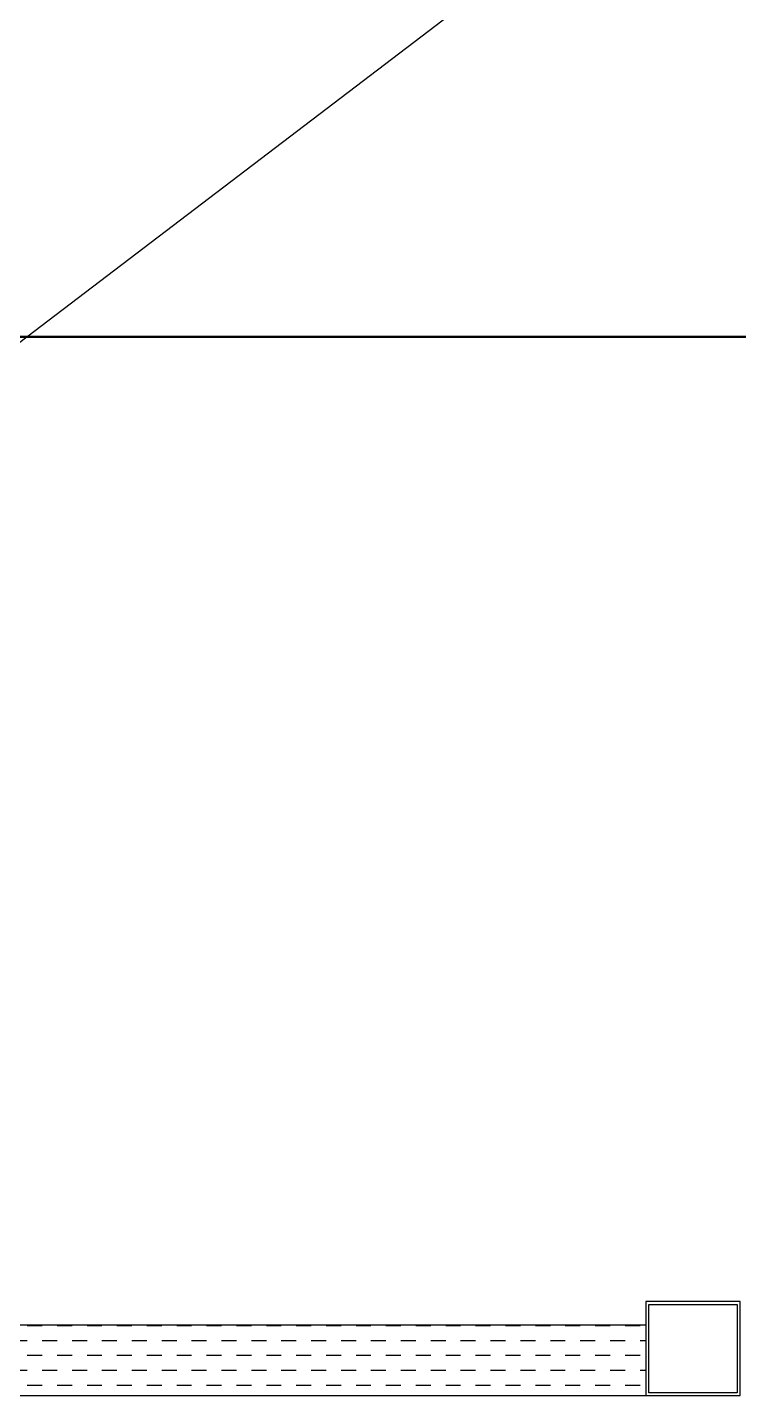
# Model space of a CAD drawing. Header units: centimetres. Extents: x 26200 to 113000, y -600 to 9300.
# Drawn here: x 83999.5 to 84150.6, y 1518.6 to 1809.3 of the extents above; entities that cross this region are included whole.
import ezdxf

# ---------------------------------------------------------------- set-up
doc = ezdxf.new("R2010")
doc.units = ezdxf.units.CM
for name, color, linetype in [('A-ELEV-04', 8, 'Continuous'), ('A-WALL', 8, 'Continuous'), ('A-WALL-HTCH', 8, 'Continuous'), ('S-STEL', 3, 'Continuous')]:
    doc.layers.add(name, color=color, linetype=linetype)
doc.layers.add('GEB-BEZUG', color=8, linetype='Continuous', lineweight=50, true_color=0xffff00)

msp = doc.modelspace()

# ---------------------------------------------------------------- hatches: boundary and pattern name
at = {"layer": 'A-WALL-HTCH'}
h = msp.add_hatch(dxfattribs=at)
h.set_pattern_fill('DASH', color=256)
h.set_pattern_definition([(0, (-28157.4476, -0.018), (3.175, 3.175), [3.175, -3.175])])
h.paths.add_polyline_path([(84130.86, 1533.62), (83885.86, 1533.62), (83885.86, 1518.62), (84130.86, 1518.62)])

# ---------------------------------------------------------------- linework, layer by layer
at = {"layer": 'A-ELEV-04'}
msp.add_line((83848.36, 1628.57), (85633.36, 2988.62), dxfattribs=at)
at = {"layer": 'A-WALL'}
for p, q in [((83885.86, 1533.62), (84130.86, 1533.62)), ((83885.86, 1518.62), (84130.86, 1518.62))]:
    msp.add_line(p, q, dxfattribs=at)
at = {"layer": 'GEB-BEZUG'}
msp.add_lwpolyline([(85450.08, 1743.62), (80303.02, 1743.62)], dxfattribs=at)
at = {"layer": 'S-STEL'}
msp.add_lwpolyline([(84130.86, 1518.59), (84150.86, 1518.59), (84150.86, 1538.59), (84130.86, 1538.59)], close=True, dxfattribs=at)
at = {"layer": 'S-STEL', "elevation": 0}
msp.add_lwpolyline([(84131.46, 1537.99), (84150.26, 1537.99), (84150.26, 1519.19), (84131.46, 1519.19)], close=True, dxfattribs=at)

doc.saveas('drawing.dxf')
